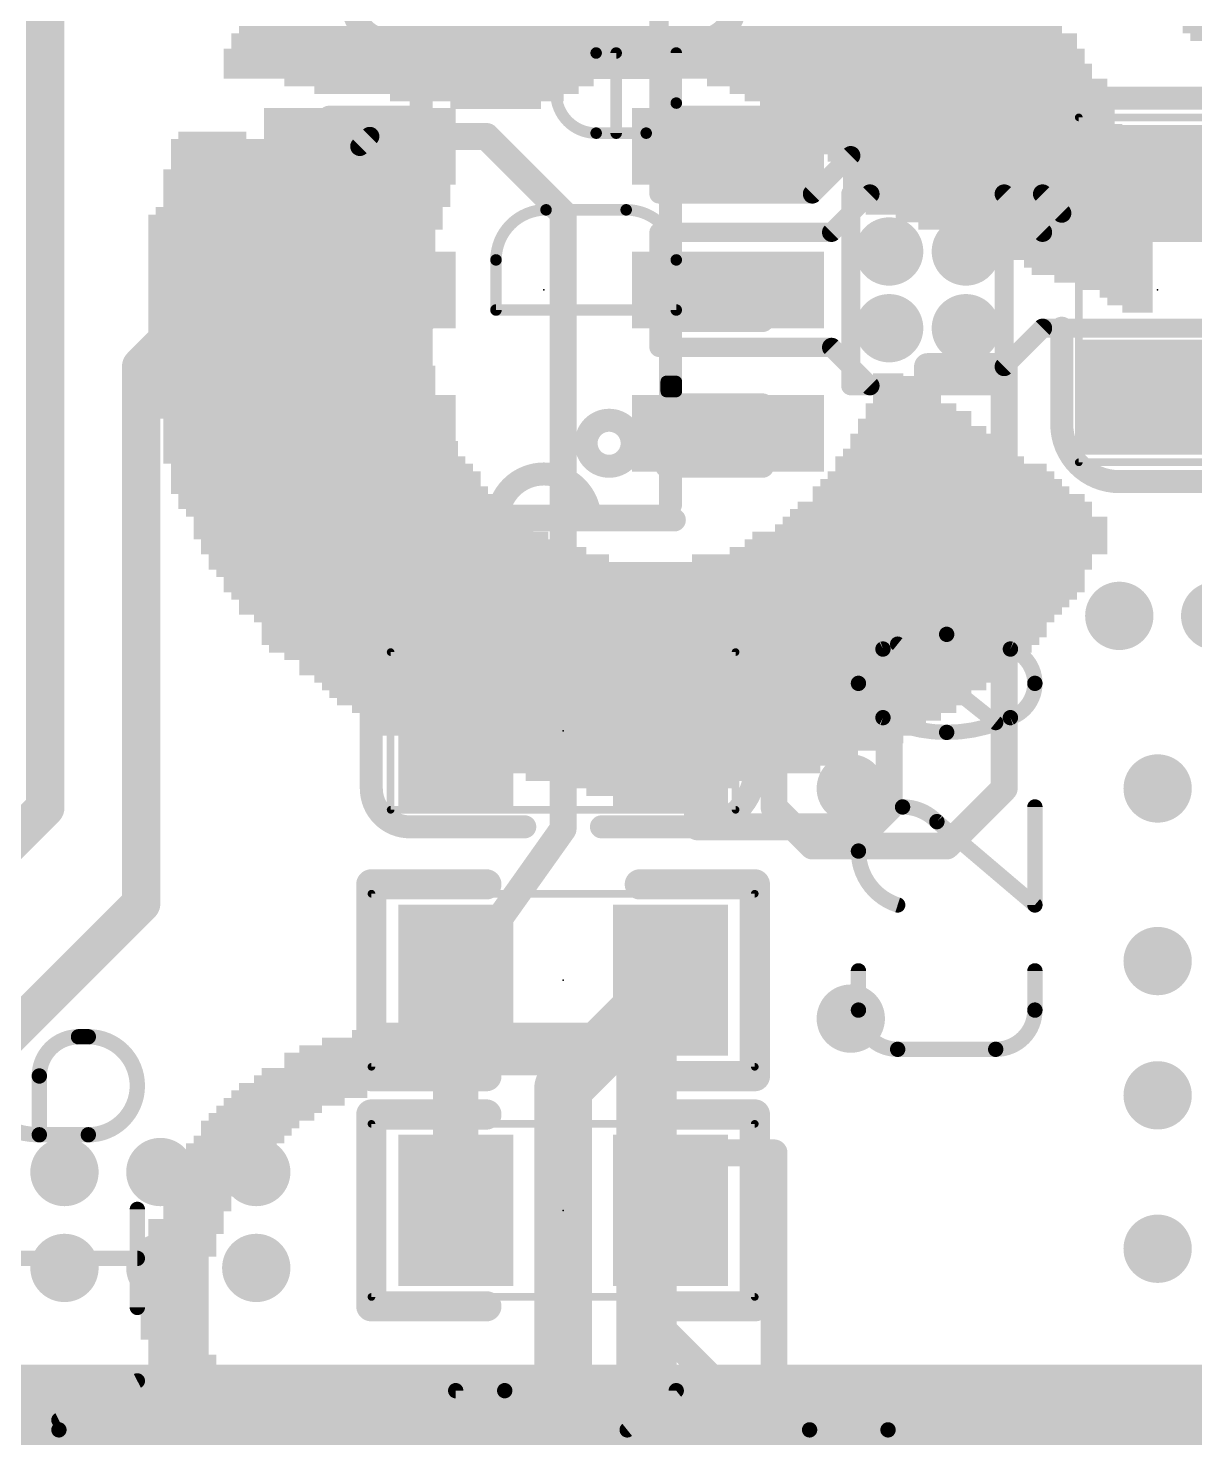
# Model space of a CAD drawing. Extents: x -5 to 103, y -6 to 58.
# Drawn here: x 49.29 to 57.02, y 1.42 to 10.75 of the extents above; entities that cross this region are included whole.
import ezdxf

# ---------------------------------------------------------------- set-up
doc = ezdxf.new("R2010")
doc.units = 0
for name, color, linetype in [('1', 12, 'CONTINUOUS'), ('16', 132, 'CONTINUOUS'), ('18', 110, 'CONTINUOUS'), ('21', 40, 'CONTINUOUS'), ('22', 3, 'CONTINUOUS'), ('23', 53, 'CONTINUOUS'), ('25', 40, 'CONTINUOUS'), ('39', 12, 'CONTINUOUS'), ('51', 254, 'CONTINUOUS')]:
    doc.layers.add(name, color=color, linetype=linetype)

# ---------------------------------------------------------------- blocks, each defined once
blk = doc.blocks.new('RECT')
blk.add_solid([(-0.5, -0.5), (0.5, -0.5), (-0.5, 0.5), (0.5, 0.5)])
blk = doc.blocks.new('ROUNDV')
at = {"const_width": 0.5}
blk.add_lwpolyline([(0, -0.25, 1), (0, 0.25, 1), (0, -0.25)], format="xyb", dxfattribs=at)

msp = doc.modelspace()

# ---------------------------------------------------------------- linework, layer by layer
at = {"layer": '1'}
for points, const_width in [([(49.403, 5.588), (49.403, 12.827)], 0.254), ([(53.467, 11.811), (53.467, 9.652)], 0.127), ([(51.5518, 10.033), (51.4858, 9.967)], 0.127), ([(52.324, 10.033), (51.5518, 10.033)], 0.1778), ([(52.832, 9.525), (52.324, 10.033)], 0.1778), ([(54.483, 9.652), (54.737, 9.906)], 0.127), ([(54.737, 9.906), (56.007, 9.906)], 0.127), ([(56.007, 9.906), (56.007, 9.652)], 0.127), ([(53.467, 9.652), (54.483, 9.652)], 0.127), ([(54.61, 9.398), (54.864, 9.652)], 0.127), ([(54.864, 9.652), (55.753, 9.652)], 0.127), ([(55.753, 9.652), (55.753, 8.382)], 0.127), ([(56.007, 9.652), (56.134, 9.525)], 0.127), ([(52.832, 5.4469), (52.832, 9.525)], 0.1778), ([(56.134, 9.525), (58.928, 9.525)], 0.127), ([(53.467, 8.636), (53.467, 9.398)], 0.127), ([(53.467, 9.398), (54.61, 9.398)], 0.127), ([(50.546, 9.017), (50.038, 8.509)], 0.254), ([(51.4858, 9.017), (50.546, 9.017)], 0.254), ([(54.61, 8.636), (53.467, 8.636)], 0.127), ([(54.864, 8.382), (54.61, 8.636)], 0.127), ([(50.038, 8.509), (50.038, 4.953)], 0.254), ([(55.753, 8.382), (54.864, 8.382)], 0.127), ([(51.4858, 6.4922), (51.4858, 8.067)], 0.3), ([(52.1208, 6.096), (51.4858, 6.4922)], 0.3), ([(54.864, 6.604), (53.721, 6.604)], 0.1778), ([(53.721, 6.604), (53.721, 5.461)], 0.1778), ([(54.991, 6.477), (54.864, 6.604)], 0.1778), ([(54.991, 5.588), (54.991, 6.477)], 0.1778), ([(48.514, 4.699), (49.403, 5.588)], 0.254), ([(54.864, 5.461), (54.991, 5.588)], 0.1778), ([(52.1208, 4.445), (52.832, 5.4469)], 0.1778), ([(53.721, 5.461), (54.864, 5.461)], 0.1778), ([(50.038, 4.953), (48.768, 3.683)], 0.254), ([(52.1208, 2.921), (52.1208, 4.445)], 0.3), ([(53.5432, 4.445), (52.832, 3.7338)], 0.381), ([(52.832, 3.7338), (52.832, 1.7067)], 0.381), ([(54.229, 3.302), (53.34, 3.302)], 0.1778), ([(53.34, 3.302), (53.34, 2.286)], 0.1778), ([(54.229, 1.778), (54.229, 3.302)], 0.1778), ([(53.34, 2.286), (53.848, 1.778)], 0.1778), ([(52.832, 1.7067), (53.6498, 0.889)], 0.381), ([(53.848, 1.778), (53.848, 1.27)], 0.1778), ([(59.563, 1.778), (54.229, 1.778)], 0.1778)]:
    msp.add_lwpolyline(points, dxfattribs=dict(at, const_width=const_width))
for points, const_width in [([(51.5518, 10.0775, 1), (51.5518, 9.9886)], 0.0889), ([(51.5743, 10.0105, 1), (51.5293, 10.0555)], 0.0635), ([(52.3554, 10.0644, 1), (52.2926, 10.0016)], 0.0889), ([(52.324, 9.9886, 1), (52.324, 10.0775)], 0.0889), ([(51.4633, 9.9895, 1), (51.5083, 9.9445)], 0.0635), ([(54.737, 9.9378, 1), (54.737, 9.8742)], 0.0635), ([(54.7595, 9.8835, 1), (54.7145, 9.9285)], 0.0635), ([(56.0388, 9.906, 1), (55.9753, 9.906)], 0.0635), ([(56.007, 9.8742, 1), (56.007, 9.9378)], 0.0635), ([(53.467, 9.6838, 1), (53.467, 9.6203)], 0.0635), ([(54.483, 9.6203, 1), (54.483, 9.6838)], 0.0635), ([(54.864, 9.6838, 1), (54.864, 9.6203)], 0.0635), ([(54.8865, 9.6295, 1), (54.8415, 9.6745)], 0.0635), ([(55.7848, 9.652, 1), (55.7212, 9.652)], 0.0635), ([(55.753, 9.6203, 1), (55.753, 9.6838)], 0.0635), ([(56.0295, 9.6745, 1), (55.9845, 9.6295)], 0.0635), ([(53.4353, 9.652, 1), (53.4988, 9.652)], 0.0635), ([(54.4605, 9.6745, 1), (54.5055, 9.6295)], 0.0635), ([(55.9753, 9.652, 1), (56.0388, 9.652)], 0.0635), ([(52.8764, 9.525, 1), (52.7876, 9.525)], 0.0889), ([(52.8006, 9.4936, 1), (52.8634, 9.5564)], 0.0889), ([(56.134, 9.5568, 1), (56.134, 9.4932)], 0.0635), ([(56.1115, 9.5025, 1), (56.1565, 9.5475)], 0.0635), ([(53.467, 9.4298, 1), (53.467, 9.3662)], 0.0635), ([(53.4988, 9.398, 1), (53.4353, 9.398)], 0.0635), ([(54.5875, 9.4205, 1), (54.6325, 9.3755)], 0.0635), ([(54.61, 9.3662, 1), (54.61, 9.4298)], 0.0635), ([(50.546, 9.0805, 1), (50.546, 8.9535)], 0.127), ([(50.5909, 8.9721, 1), (50.5011, 9.0619)], 0.127), ([(51.4858, 8.9535, 1), (51.4858, 9.0805)], 0.127), ([(53.467, 8.6678, 1), (53.467, 8.6043)], 0.0635), ([(54.6325, 8.6585, 1), (54.5875, 8.6135)], 0.0635), ([(54.61, 8.6043, 1), (54.61, 8.6678)], 0.0635), ([(50.1015, 8.509, 1), (49.9745, 8.509)], 0.127), ([(49.9931, 8.5539, 1), (50.0829, 8.4641)], 0.127), ([(53.4353, 8.636, 1), (53.4988, 8.636)], 0.0635), ([(54.864, 8.4138, 1), (54.864, 8.3502)], 0.0635), ([(54.8415, 8.3595, 1), (54.8865, 8.4045)], 0.0635), ([(55.7212, 8.382, 1), (55.7848, 8.382)], 0.0635), ([(55.753, 8.3502, 1), (55.753, 8.4138)], 0.0635), ([(51.5608, 8.067, 1), (51.4108, 8.067)], 0.15), ([(51.5255, 6.5558, 1), (51.4461, 6.4286)], 0.15), ([(53.721, 6.6485, 1), (53.721, 6.5595)], 0.0889), ([(53.7655, 6.604, 1), (53.6766, 6.604)], 0.0889), ([(54.8954, 6.6354, 1), (54.8326, 6.5726)], 0.0889), ([(54.864, 6.5595, 1), (54.864, 6.6485)], 0.0889), ([(51.4108, 6.4922, 1), (51.5608, 6.4922)], 0.15), ([(55.0354, 6.477, 1), (54.9466, 6.477)], 0.0889), ([(54.9596, 6.4456, 1), (55.0224, 6.5084)], 0.0889), ([(52.0811, 6.0324, 1), (52.1605, 6.1596)], 0.15), ([(49.4479, 5.5431, 1), (49.3581, 5.6329)], 0.127), ([(49.3395, 5.588, 1), (49.4665, 5.588)], 0.127), ([(54.9466, 5.588, 1), (55.0354, 5.588)], 0.0889), ([(55.0224, 5.5566, 1), (54.9596, 5.6194)], 0.0889), ([(52.8682, 5.4212, 1), (52.7958, 5.4726)], 0.0889), ([(53.721, 5.5055, 1), (53.721, 5.4165)], 0.0889), ([(54.8326, 5.4924, 1), (54.8954, 5.4296)], 0.0889), ([(54.864, 5.4165, 1), (54.864, 5.5055)], 0.0889), ([(52.7876, 5.4469, 1), (52.8764, 5.4469)], 0.0889), ([(53.6766, 5.461, 1), (53.7655, 5.461)], 0.0889), ([(50.0829, 4.9081, 1), (49.9931, 4.9979)], 0.127), ([(49.9745, 4.953, 1), (50.1015, 4.953)], 0.127), ([(52.1958, 4.445, 1), (52.0458, 4.445)], 0.15), ([(53.6106, 4.3776, 1), (53.4758, 4.5124)], 0.1905), ([(52.0846, 4.4707, 1), (52.157, 4.4193)], 0.0889), ([(52.9273, 3.7338, 1), (52.7368, 3.7338)], 0.1905), ([(52.7646, 3.8012, 1), (52.8994, 3.6664)], 0.1905), ([(53.3845, 3.302, 1), (53.2956, 3.302)], 0.0889), ([(53.34, 3.3464, 1), (53.34, 3.2576)], 0.0889), ([(54.2734, 3.302, 1), (54.1846, 3.302)], 0.0889), ([(54.229, 3.2576, 1), (54.229, 3.3464)], 0.0889), ([(52.0458, 2.921, 1), (52.1958, 2.921)], 0.15), ([(53.3714, 2.3174, 1), (53.3086, 2.2546)], 0.0889), ([(53.2956, 2.286, 1), (53.3845, 2.286)], 0.0889), ([(52.8994, 1.7741, 1), (52.7646, 1.6394)], 0.1905), ([(52.7368, 1.7067, 1), (52.9273, 1.7067)], 0.1905), ([(53.8925, 1.778, 1), (53.8036, 1.778)], 0.0889), ([(53.8166, 1.7466, 1), (53.8794, 1.8094)], 0.0889), ([(54.229, 1.8225, 1), (54.229, 1.7335)], 0.0889), ([(54.1846, 1.778, 1), (54.2734, 1.778)], 0.0889)]:
    msp.add_lwpolyline(points, format="xyb", dxfattribs=dict(at, const_width=const_width))
at = {"layer": '16'}
for points, const_width in [([(54.7688, 9.652, 1), (54.7052, 9.652)], 0.0635), ([(54.737, 9.6838, 1), (54.737, 9.6203)], 0.0635), ([(55.7755, 9.6745, 1), (55.7305, 9.6295)], 0.0635), ([(55.753, 9.6203, 1), (55.753, 9.6838)], 0.0635), ([(56.007, 9.4298, 1), (56.007, 9.3662)], 0.0635), ([(55.9845, 9.3755, 1), (56.0295, 9.4205)], 0.0635), ([(56.007, 8.7948, 1), (56.007, 8.7312)], 0.0635), ([(56.0295, 8.7405, 1), (55.9845, 8.7855)], 0.0635), ([(55.245, 8.5534, 1), (55.245, 8.4646)], 0.0889), ([(55.2895, 8.509, 1), (55.2006, 8.509)], 0.0889), ([(55.7974, 8.509, 1), (55.7086, 8.509)], 0.0889), ([(55.753, 8.4646, 1), (55.753, 8.5534)], 0.0889), ([(55.7305, 8.5315, 1), (55.7755, 8.4865)], 0.0635), ([(55.7848, 8.509, 1), (55.7212, 8.509)], 0.0635), ([(54.7052, 8.382, 1), (54.7688, 8.382)], 0.0635), ([(54.737, 8.4138, 1), (54.737, 8.3502)], 0.0635), ([(55.7212, 8.382, 1), (55.7848, 8.382)], 0.0635), ([(55.753, 8.3502, 1), (55.753, 8.4138)], 0.0635), ([(55.2764, 7.0806, 1), (55.2136, 7.1434)], 0.0889), ([(55.2006, 7.112, 1), (55.2895, 7.112)], 0.0889), ([(54.483, 6.9025, 1), (54.483, 6.8136)], 0.0889), ([(54.5144, 6.8266, 1), (54.4516, 6.8894)], 0.0889), ([(54.9596, 6.8894, 1), (55.0224, 6.8266)], 0.0889), ([(54.991, 6.8136, 1), (54.991, 6.9025)], 0.0889), ([(54.1976, 6.6354, 1), (54.2604, 6.5726)], 0.0889), ([(54.2734, 6.604, 1), (54.1846, 6.604)], 0.0889), ([(55.7844, 5.6836, 1), (55.7216, 5.7464)], 0.0889), ([(55.7086, 5.715, 1), (55.7974, 5.715)], 0.0889), ([(54.2604, 5.6194, 1), (54.1976, 5.5566)], 0.0889), ([(54.1846, 5.588, 1), (54.2734, 5.588)], 0.0889), ([(54.483, 5.3785, 1), (54.483, 5.2896)], 0.0889), ([(55.372, 5.2896, 1), (55.372, 5.3785)], 0.0889), ([(54.4516, 5.3026, 1), (54.5144, 5.3654)], 0.0889), ([(55.3406, 5.3654, 1), (55.4034, 5.3026)], 0.0889)]:
    msp.add_lwpolyline(points, format="xyb", dxfattribs=dict(at, const_width=const_width))
for points, const_width in [([(54.737, 8.382), (54.737, 9.652)], 0.127), ([(54.737, 9.652), (55.753, 9.652)], 0.127), ([(55.753, 9.652), (56.007, 9.398)], 0.127), ([(56.007, 9.398), (59.055, 9.398)], 0.127), ([(56.007, 8.763), (55.753, 8.509)], 0.127), ([(59.69, 8.763), (56.007, 8.763)], 0.127), ([(55.245, 7.112), (55.245, 8.509)], 0.1778), ([(55.245, 8.509), (55.753, 8.509)], 0.1778), ([(55.753, 8.509), (55.753, 5.715)], 0.1778), ([(55.753, 8.509), (55.753, 8.382)], 0.127), ([(55.753, 8.382), (54.737, 8.382)], 0.127), ([(54.991, 6.858), (55.245, 7.112)], 0.1778), ([(54.229, 6.604), (54.483, 6.858)], 0.1778), ([(54.483, 6.858), (54.991, 6.858)], 0.1778), ([(54.229, 5.588), (54.229, 6.604)], 0.1778), ([(55.753, 5.715), (55.372, 5.334)], 0.1778), ([(54.483, 5.334), (54.229, 5.588)], 0.1778), ([(55.372, 5.334), (54.483, 5.334)], 0.1778), ([(63.4944, 1.5184), (39.9311, 1.5184)], 0.762)]:
    msp.add_lwpolyline(points, dxfattribs=dict(at, const_width=const_width))
at = {"layer": '21'}
for points, const_width in [([(51.435, 10.922, 0.4142), (51.689, 10.668)], 0.1524), ([(53.721, 10.668, 0.4142), (53.975, 10.922)], 0.1524), ([(51.689, 10.7061, 1), (51.689, 10.6299)], 0.0762), ([(51.689, 10.6299, 1), (51.689, 10.7061)], 0.0762), ([(52.451, 10.6299, 1), (52.451, 10.7061)], 0.0762), ([(52.959, 10.7061, 1), (52.959, 10.6299)], 0.0762), ([(53.721, 10.7061, 1), (53.721, 10.6299)], 0.0762), ([(53.721, 10.6299, 1), (53.721, 10.7061)], 0.0762), ([(51.8414, 10.5791, 1), (51.8414, 10.5029)], 0.0762), ([(53.5686, 10.5029, 1), (53.5686, 10.5791)], 0.0762), ([(56.388, 10.287, 0.4142), (56.134, 10.033)], 0.1524), ([(56.388, 10.3251, 1), (56.388, 10.2489)], 0.0762), ([(56.388, 10.2489, 1), (56.388, 10.3251)], 0.0762), ([(56.1721, 10.033, 1), (56.0959, 10.033)], 0.0762), ([(56.0959, 10.033, 1), (56.1721, 10.033)], 0.0762), ([(56.0959, 9.271, 1), (56.1721, 9.271)], 0.0762), ([(56.1721, 8.763, 1), (56.0959, 8.763)], 0.0762), ([(56.134, 8.128, 0.4142), (56.515, 7.747)], 0.1524), ([(56.1721, 8.128, 1), (56.0959, 8.128)], 0.0762), ([(56.0959, 8.128, 1), (56.1721, 8.128)], 0.0762), ([(53.0098, 7.493, 1), (52.4002, 7.493)], 0.1524), ([(56.515, 7.7851, 1), (56.515, 7.7089)], 0.0762), ([(56.515, 7.7089, 1), (56.515, 7.7851)], 0.0762), ([(51.8414, 7.5311, 1), (51.8414, 7.4549)], 0.0762), ([(52.4002, 7.5311, 1), (52.4002, 7.4549)], 0.0762), ([(52.4002, 7.4549, 1), (52.4002, 7.5311)], 0.0762), ([(53.0098, 7.5311, 1), (53.0098, 7.4549)], 0.0762), ([(53.0098, 7.4549, 1), (53.0098, 7.5311)], 0.0762), ([(53.5686, 7.4549, 1), (53.5686, 7.5311)], 0.0762), ([(52.3621, 7.493, 1), (52.4383, 7.493)], 0.0762), ([(52.9717, 7.493, 1), (53.0479, 7.493)], 0.0762), ([(51.816, 6.731, 0.4142), (51.562, 6.477)], 0.1524), ([(51.816, 6.7691, 1), (51.816, 6.6929)], 0.0762), ([(51.816, 6.6929, 1), (51.816, 6.7691)], 0.0762), ([(52.578, 6.6929, 1), (52.578, 6.7691)], 0.0762), ([(53.086, 6.7691, 1), (53.086, 6.6929)], 0.0762), ([(54.102, 6.477, 0.4142), (53.848, 6.731)], 0.1524), ([(53.848, 6.7691, 1), (53.848, 6.6929)], 0.0762), ([(53.848, 6.6929, 1), (53.848, 6.7691)], 0.0762), ([(51.6001, 6.477, 1), (51.5239, 6.477)], 0.0762), ([(54.1401, 6.477, 1), (54.0639, 6.477)], 0.0762), ([(51.5239, 6.477, 1), (51.6001, 6.477)], 0.0762), ([(54.0639, 6.477, 1), (54.1401, 6.477)], 0.0762), ([(53.721, 5.461, 0.4142), (54.102, 5.842)], 0.1524), ([(54.1401, 5.842, 1), (54.0639, 5.842)], 0.0762), ([(51.562, 5.715, 0.4142), (51.816, 5.461)], 0.1524), ([(51.6001, 5.715, 1), (51.5239, 5.715)], 0.0762), ([(54.0639, 5.842, 1), (54.1401, 5.842)], 0.0762), ([(51.5239, 5.715, 1), (51.6001, 5.715)], 0.0762), ([(51.816, 5.4991, 1), (51.816, 5.4229)], 0.0762), ([(51.816, 5.4229, 1), (51.816, 5.4991)], 0.0762), ([(52.578, 5.4229, 1), (52.578, 5.4991)], 0.0762), ([(53.086, 5.4991, 1), (53.086, 5.4229)], 0.0762), ([(53.721, 5.4991, 1), (53.721, 5.4229)], 0.0762), ([(53.721, 5.4229, 1), (53.721, 5.4991)], 0.0762), ([(51.612, 5.08, 1), (51.512, 5.08)], 0.1), ([(51.562, 5.13, 1), (51.562, 5.03)], 0.1), ([(52.324, 5.03, 1), (52.324, 5.13)], 0.1), ([(53.34, 5.13, 1), (53.34, 5.03)], 0.1), ([(54.152, 5.08, 1), (54.052, 5.08)], 0.1), ([(54.102, 5.03, 1), (54.102, 5.13)], 0.1), ([(51.562, 3.86, 1), (51.562, 3.76)], 0.1), ([(51.512, 3.81, 1), (51.612, 3.81)], 0.1), ([(52.324, 3.76, 1), (52.324, 3.86)], 0.1), ([(53.34, 3.86, 1), (53.34, 3.76)], 0.1), ([(54.052, 3.81, 1), (54.152, 3.81)], 0.1), ([(54.102, 3.76, 1), (54.102, 3.86)], 0.1), ([(51.562, 3.606, 1), (51.562, 3.506)], 0.1), ([(51.612, 3.556, 1), (51.512, 3.556)], 0.1), ([(52.324, 3.506, 1), (52.324, 3.606)], 0.1), ([(53.34, 3.606, 1), (53.34, 3.506)], 0.1), ([(54.152, 3.556, 1), (54.052, 3.556)], 0.1), ([(54.102, 3.506, 1), (54.102, 3.606)], 0.1), ([(51.562, 2.336, 1), (51.562, 2.236)], 0.1), ([(51.512, 2.286, 1), (51.612, 2.286)], 0.1), ([(52.324, 2.236, 1), (52.324, 2.336)], 0.1), ([(53.34, 2.336, 1), (53.34, 2.236)], 0.1), ([(54.052, 2.286, 1), (54.152, 2.286)], 0.1), ([(54.102, 2.236, 1), (54.102, 2.336)], 0.1)]:
    msp.add_lwpolyline(points, format="xyb", dxfattribs=dict(at, const_width=const_width))
for points, const_width in [([(51.689, 10.668), (52.451, 10.668)], 0.1524), ([(52.959, 10.668), (53.721, 10.668)], 0.1524), ([(53.5686, 10.541), (51.8414, 10.541)], 0.1524), ([(57.15, 10.287), (56.388, 10.287)], 0.1524), ([(56.134, 10.033), (56.134, 9.271)], 0.1524), ([(56.134, 8.763), (56.134, 8.128)], 0.1524), ([(56.515, 7.747), (57.15, 7.747)], 0.1524), ([(52.4002, 7.493), (51.8414, 7.493)], 0.1524), ([(53.0098, 7.493), (52.4002, 7.493)], 0.1524), ([(53.5686, 7.493), (53.0098, 7.493)], 0.1524), ([(52.578, 6.731), (51.816, 6.731)], 0.1524), ([(53.848, 6.731), (53.086, 6.731)], 0.1524), ([(51.562, 6.477), (51.562, 5.715)], 0.1524), ([(54.102, 5.842), (54.102, 6.477)], 0.1524), ([(51.816, 5.461), (52.578, 5.461)], 0.1524), ([(53.086, 5.461), (53.721, 5.461)], 0.1524), ([(51.562, 3.81), (51.562, 5.08)], 0.2), ([(51.562, 5.08), (52.324, 5.08)], 0.2), ([(54.102, 5.08), (53.34, 5.08)], 0.2), ([(54.102, 3.81), (54.102, 5.08)], 0.2), ([(52.324, 3.81), (51.562, 3.81)], 0.2), ([(53.34, 3.81), (54.102, 3.81)], 0.2), ([(52.324, 3.556), (51.562, 3.556)], 0.2), ([(51.562, 3.556), (51.562, 2.286)], 0.2), ([(53.34, 3.556), (54.102, 3.556)], 0.2), ([(54.102, 3.556), (54.102, 2.286)], 0.2), ([(51.562, 2.286), (52.324, 2.286)], 0.2), ([(54.102, 2.286), (53.34, 2.286)], 0.2)]:
    msp.add_lwpolyline(points, dxfattribs=dict(at, const_width=const_width))
at = {"layer": '23'}
for p in [(52.705, 9.017), (56.769, 9.017), (52.832, 6.096), (52.832, 4.445), (52.832, 2.921)]:
    msp.add_point(p, dxfattribs=at)
at = {"layer": '25'}
for points, const_width in [([(55.372, 6.7357, 0.1139), (54.9501, 6.6384)], 0.1016), ([(55.0633, 6.6906, 1), (55.0316, 6.651)], 0.0508), ([(55.7939, 6.6384, 0.1139), (55.372, 6.7357)], 0.1016), ([(55.372, 6.7611, 1), (55.372, 6.7103)], 0.0508), ([(55.372, 6.7103, 1), (55.372, 6.7611)], 0.0508), ([(54.9501, 6.6384, 0.3205), (54.7878, 6.4112)], 0.1016), ([(54.9389, 6.6612, 1), (54.9612, 6.6155)], 0.0508), ([(54.9583, 6.6143, 1), (54.9418, 6.6624)], 0.0508), ([(55.9562, 6.4112, 0.3205), (55.7939, 6.6384)], 0.1016), ([(55.8022, 6.6624, 1), (55.7857, 6.6143)], 0.0508), ([(55.7828, 6.6155, 1), (55.8051, 6.6612)], 0.0508), ([(54.7878, 6.4112, 0.3205), (54.9501, 6.184)], 0.1016), ([(54.8132, 6.4112, 1), (54.7624, 6.4112)], 0.0508), ([(55.7939, 6.184, 0.3205), (55.9562, 6.4112)], 0.1016), ([(55.9816, 6.4112, 1), (55.9308, 6.4112)], 0.0508), ([(54.7624, 6.4112, 1), (54.8132, 6.4112)], 0.0508), ([(55.9308, 6.4112, 1), (55.9816, 6.4112)], 0.0508), ([(54.9612, 6.2068, 1), (54.9389, 6.1611)], 0.0508), ([(54.9501, 6.184, 0.1139), (55.372, 6.0866)], 0.1016), ([(54.9418, 6.16, 1), (54.9583, 6.208)], 0.0508), ([(55.372, 6.0866, 0.1139), (55.7939, 6.184)], 0.1016), ([(55.6807, 6.1317, 1), (55.7124, 6.1714)], 0.0508), ([(55.7857, 6.208, 1), (55.8022, 6.16)], 0.0508), ([(55.8051, 6.1611, 1), (55.7828, 6.2068)], 0.0508), ([(55.372, 6.112, 1), (55.372, 6.0612)], 0.0508), ([(55.372, 6.0612, 1), (55.372, 6.112)], 0.0508), ([(55.0799, 5.5927, 0.4142), (54.7878, 5.3006)], 0.1016), ([(55.3071, 5.4954, 0.2053), (55.0799, 5.5927)], 0.1016), ([(55.0799, 5.6181, 1), (55.0799, 5.5673)], 0.0508), ([(55.0799, 5.5673, 1), (55.0799, 5.6181)], 0.0508), ([(55.9816, 5.5927, 1), (55.9308, 5.5927)], 0.0508), ([(55.3235, 5.5147, 1), (55.2906, 5.476)], 0.0508), ([(55.2887, 5.4778, 1), (55.3255, 5.5129)], 0.0508), ([(54.7878, 5.3006, 0.3252), (55.0474, 4.9436)], 0.1016), ([(54.8132, 5.3006, 1), (54.7624, 5.3006)], 0.0508), ([(54.7624, 5.3006, 1), (54.8132, 5.3006)], 0.0508), ([(55.0396, 4.9195, 1), (55.0553, 4.9678)], 0.0508), ([(55.9308, 4.9436, 1), (55.9816, 4.9436)], 0.0508), ([(55.9397, 4.9243, 1), (55.9727, 4.963)], 0.0508), ([(54.8132, 4.5071, 1), (54.7624, 4.5071)], 0.0508), ([(55.9816, 4.5071, 1), (55.9308, 4.5071)], 0.0508), ([(54.7878, 4.2474, 0.4142), (55.0474, 3.9878)], 0.1016), ([(54.8132, 4.2474, 1), (54.7624, 4.2474)], 0.0508), ([(55.6966, 3.9878, 0.4142), (55.9562, 4.2474)], 0.1016), ([(55.9816, 4.2474, 1), (55.9308, 4.2474)], 0.0508), ([(54.7624, 4.2474, 1), (54.8132, 4.2474)], 0.0508), ([(55.9308, 4.2474, 1), (55.9816, 4.2474)], 0.0508), ([(49.6231, 4.0707, 0.4142), (49.3635, 3.8111)], 0.1016), ([(49.6231, 4.0961, 1), (49.6231, 4.0453)], 0.0508), ([(49.6231, 4.0453, 1), (49.6231, 4.0961)], 0.0508), ([(49.688, 3.4216, 1), (49.688, 4.0707)], 0.1016), ([(49.688, 4.0961, 1), (49.688, 4.0453)], 0.0508), ([(49.688, 4.0453, 1), (49.688, 4.0961)], 0.0508), ([(55.0474, 4.0132, 1), (55.0474, 3.9624)], 0.0508), ([(55.0474, 3.9624, 1), (55.0474, 4.0132)], 0.0508), ([(55.6966, 4.0132, 1), (55.6966, 3.9624)], 0.0508), ([(55.6966, 3.9624, 1), (55.6966, 4.0132)], 0.0508), ([(48.8442, 3.9409, 0.4142), (49.3635, 3.4216)], 0.1016), ([(49.3889, 3.8111, 1), (49.3381, 3.8111)], 0.0508), ([(49.3381, 3.8111, 1), (49.3889, 3.8111)], 0.0508), ([(49.3635, 3.447, 1), (49.3635, 3.3962)], 0.0508), ([(49.3635, 3.3962, 1), (49.3635, 3.447)], 0.0508), ([(49.688, 3.447, 1), (49.688, 3.3962)], 0.0508), ([(49.688, 3.3962, 1), (49.688, 3.447)], 0.0508), ([(49.3381, 3.4216, 1), (49.3889, 3.4216)], 0.0508), ([(50.038, 2.9277, 1), (49.9872, 2.9277)], 0.0508), ([(50.0126, 2.5778, 1), (50.0126, 2.6286)], 0.0508), ([(49.9872, 2.2786, 1), (50.038, 2.2786)], 0.0508), ([(49.4933, 1.4676, 1), (48.8442, 1.4676)], 0.1016), ([(50.024, 1.7694, 1), (50.0012, 1.8148)], 0.0508), ([(52.1462, 1.7272, 1), (52.0954, 1.7272)], 0.0508), ([(52.1208, 1.7526, 1), (52.1208, 1.7018)], 0.0508), ([(52.4454, 1.0781, 1), (52.4454, 1.7272)], 0.1016), ([(52.4454, 1.7526, 1), (52.4454, 1.7018)], 0.0508), ([(52.4454, 1.7018, 1), (52.4454, 1.7526)], 0.0508), ([(53.6064, 1.7272, 1), (53.5556, 1.7272)], 0.0508), ([(53.5969, 1.7074, 1), (53.5651, 1.747)], 0.0508), ([(54.9836, 1.4676, 1), (54.4643, 1.4676)], 0.1016), ([(49.482, 1.5552, 1), (49.5047, 1.5097)], 0.0508), ([(49.5187, 1.4676, 1), (49.4679, 1.4676)], 0.0508), ([(53.2406, 1.4874, 1), (53.2723, 1.4477)], 0.0508), ([(54.4643, 1.4676, 1), (54.9836, 1.4676)], 0.1016), ([(54.4897, 1.4676, 1), (54.4389, 1.4676)], 0.0508), ([(55.009, 1.4676, 1), (54.9582, 1.4676)], 0.0508), ([(49.4679, 1.4676, 1), (49.5187, 1.4676)], 0.0508), ([(54.4389, 1.4676, 1), (54.4897, 1.4676)], 0.0508), ([(54.9582, 1.4676, 1), (55.009, 1.4676)], 0.0508)]:
    msp.add_lwpolyline(points, format="xyb", dxfattribs=dict(at, const_width=const_width))
at = {"layer": '25', "const_width": 0.1016}
for points in [[(55.6966, 6.1515), (55.0474, 6.6708)], [(55.9562, 4.9436), (55.9562, 5.5927)], [(55.3071, 5.4954), (55.9562, 4.9436)], [(54.7878, 4.2474), (54.7878, 4.5071)], [(55.9562, 4.5071), (55.9562, 4.2474)], [(49.6231, 4.0707), (49.688, 4.0707)], [(55.6966, 3.9878), (55.0474, 3.9878)], [(49.3635, 3.4216), (49.3635, 3.8111)], [(49.688, 3.4216), (49.3635, 3.4216)], [(50.0126, 2.2786), (50.0126, 2.9277)], [(48.8442, 2.6032), (50.0126, 2.6032)], [(50.0126, 1.7921), (49.4933, 1.5325)], [(52.1208, 0.5588), (52.1208, 1.7272)], [(52.1208, 1.7272), (52.4454, 1.7272)], [(53.2564, 1.4676), (53.581, 1.7272)], [(53.581, 1.7272), (53.581, 0.5588)], [(49.4933, 1.4676), (49.4933, 1.143)]]:
    msp.add_lwpolyline(points, dxfattribs=at)
at = {"layer": '39', "const_width": 0.0508}
for points in [[(56.2468, 7.875), (56.2468, 10.159)], [(56.2468, 10.159), (57.2912, 10.159)], [(57.2912, 7.875), (56.2468, 7.875)], [(51.69, 6.6182), (53.974, 6.6182)], [(51.69, 5.5738), (51.69, 6.6182)], [(53.974, 6.6182), (53.974, 5.5738)], [(53.974, 5.5738), (51.69, 5.5738)], [(51.563, 3.872), (51.563, 5.018)], [(51.563, 5.018), (54.101, 5.018)], [(54.101, 5.018), (54.101, 3.872)], [(54.101, 3.872), (51.563, 3.872)], [(51.563, 3.494), (54.101, 3.494)], [(51.563, 2.348), (51.563, 3.494)], [(54.101, 3.494), (54.101, 2.348)], [(54.101, 2.348), (51.563, 2.348)]]:
    msp.add_lwpolyline(points, dxfattribs=at)
at = {"layer": '39', "const_width": 0.0254}
for points in [[(56.2595, 10.159, 1), (56.2341, 10.159)], [(56.2468, 10.1717, 1), (56.2468, 10.1463)], [(56.2468, 7.8877, 1), (56.2468, 7.8623)], [(56.2341, 7.875, 1), (56.2595, 7.875)], [(51.69, 6.6309, 1), (51.69, 6.6055)], [(51.7027, 6.6182, 1), (51.6773, 6.6182)], [(53.9867, 6.6182, 1), (53.9613, 6.6182)], [(53.974, 6.6055, 1), (53.974, 6.6309)], [(51.69, 5.5865, 1), (51.69, 5.5611)], [(51.6773, 5.5738, 1), (51.7027, 5.5738)], [(53.9613, 5.5738, 1), (53.9867, 5.5738)], [(53.974, 5.5611, 1), (53.974, 5.5865)], [(51.5757, 5.018, 1), (51.5503, 5.018)], [(51.563, 5.0307, 1), (51.563, 5.0053)], [(54.1137, 5.018, 1), (54.0883, 5.018)], [(54.101, 5.0053, 1), (54.101, 5.0307)], [(51.563, 3.8847, 1), (51.563, 3.8593)], [(51.5503, 3.872, 1), (51.5757, 3.872)], [(54.0883, 3.872, 1), (54.1137, 3.872)], [(54.101, 3.8593, 1), (54.101, 3.8847)], [(51.563, 3.5067, 1), (51.563, 3.4813)], [(51.5757, 3.494, 1), (51.5503, 3.494)], [(54.1137, 3.494, 1), (54.0883, 3.494)], [(54.101, 3.4813, 1), (54.101, 3.5067)], [(51.563, 2.3607, 1), (51.563, 2.3353)], [(51.5503, 2.348, 1), (51.5757, 2.348)], [(54.0883, 2.348, 1), (54.1137, 2.348)], [(54.101, 2.3353, 1), (54.101, 2.3607)]]:
    msp.add_lwpolyline(points, format="xyb", dxfattribs=at)
at = {"layer": '51'}
for points, const_width in [([(53.467, 10.4902), (51.9684, 10.4902)], 0.1524), ([(53.0507, 10.5854), (53.1834, 10.5854)], 0.0762), ([(53.1834, 10.5854), (53.1834, 10.0549)], 0.0762), ([(53.5813, 10.5854), (53.5813, 10.2538)], 0.0762), ([(51.8922, 10.414), (51.8922, 10.16)], 0.1524), ([(53.5432, 10.414), (53.5432, 10.16)], 0.1524), ([(51.2826, 10.16), (51.2826, 9.7536)], 0.1524), ([(51.8922, 10.16), (51.2826, 10.16)], 0.1524), ([(51.9176, 10.16), (51.8922, 10.16)], 0.1524), ([(53.5432, 10.16), (53.5178, 10.16)], 0.1524), ([(54.1528, 10.16), (53.5432, 10.16)], 0.1524), ([(54.1528, 10.16), (54.1528, 9.7536)], 0.1524), ([(53.3823, 10.0549), (53.0507, 10.0549)], 0.0762), ([(51.8922, 9.7536), (51.2826, 9.7536)], 0.1524), ([(51.9176, 9.7536), (51.8922, 9.7536)], 0.1524), ([(51.8922, 9.7536), (51.8922, 9.1948)], 0.1524), ([(53.5432, 9.7536), (53.5178, 9.7536)], 0.1524), ([(54.1528, 9.7536), (53.5432, 9.7536)], 0.1524), ([(53.5432, 9.7536), (53.5432, 9.1948)], 0.1524), ([(52.7191, 9.5469), (53.2497, 9.5469)], 0.0762), ([(51.2826, 9.1948), (51.2826, 8.8138)], 0.1524), ([(51.8922, 9.1948), (51.2826, 9.1948)], 0.1524), ([(51.9176, 9.1948), (51.8922, 9.1948)], 0.1524), ([(52.3875, 8.8836), (52.3875, 9.2153)], 0.0762), ([(53.5432, 9.1948), (53.5178, 9.1948)], 0.1524), ([(54.1528, 9.1948), (53.5432, 9.1948)], 0.1524), ([(53.5813, 9.2153), (53.5813, 8.8836)], 0.0762), ([(54.1528, 9.1948), (54.1528, 8.8138)], 0.1524), ([(51.8922, 8.8138), (51.2826, 8.8138)], 0.1524), ([(51.9176, 8.8138), (51.8922, 8.8138)], 0.1524), ([(51.8922, 8.8138), (51.8922, 8.255)], 0.1524), ([(53.5813, 8.8836), (52.3875, 8.8836)], 0.0762), ([(53.5432, 8.8138), (53.5178, 8.8138)], 0.1524), ([(54.1528, 8.8138), (53.5432, 8.8138)], 0.1524), ([(53.5432, 8.8138), (53.5432, 8.255)], 0.1524), ([(53.515, 8.3439), (53.515, 8.4102)], 0.0762), ([(53.515, 8.4102), (53.5813, 8.4102)], 0.0762), ([(53.5813, 8.4102), (53.5813, 8.3439)], 0.0762), ([(51.2826, 8.255), (51.2826, 7.8486)], 0.1524), ([(51.8922, 8.255), (51.2826, 8.255)], 0.1524), ([(51.9176, 8.255), (51.8922, 8.255)], 0.1524), ([(53.5432, 8.255), (53.5178, 8.255)], 0.1524), ([(54.1528, 8.255), (53.5432, 8.255)], 0.1524), ([(53.5813, 8.3439), (53.515, 8.3439)], 0.0762), ([(54.1528, 8.255), (54.1528, 7.8486)], 0.1524), ([(51.8922, 7.8486), (51.2826, 7.8486)], 0.1524), ([(51.9176, 7.8486), (51.8922, 7.8486)], 0.1524), ([(51.8922, 7.8486), (51.8922, 7.5946)], 0.1524), ([(53.5432, 7.8486), (53.5178, 7.8486)], 0.1524), ([(54.1528, 7.8486), (53.5432, 7.8486)], 0.1524), ([(53.5432, 7.8486), (53.5432, 7.5946)], 0.1524), ([(53.467, 7.5184), (51.9684, 7.5184)], 0.1524)]:
    msp.add_lwpolyline(points, dxfattribs=dict(at, const_width=const_width))
for points, const_width in [([(51.9684, 10.5283, 1), (51.9684, 10.4521)], 0.0762), ([(53.0507, 10.5854, 1), (53.0507, 10.0549)], 0.0762), ([(53.0507, 10.6045, 1), (53.0507, 10.5664)], 0.0381), ([(53.0507, 10.5664, 1), (53.0507, 10.6045)], 0.0381), ([(53.2024, 10.5854, 1), (53.1643, 10.5854)], 0.0381), ([(53.1834, 10.5664, 1), (53.1834, 10.6045)], 0.0381), ([(53.467, 10.4521, 1), (53.467, 10.5283)], 0.0762), ([(53.6004, 10.5854, 1), (53.5623, 10.5854)], 0.0381), ([(51.9303, 10.414, 1), (51.8541, 10.414)], 0.0762), ([(53.5813, 10.414, 1), (53.5051, 10.414)], 0.0762), ([(53.3823, 10.0549, 0.4142), (53.5813, 10.2538)], 0.0762), ([(53.6004, 10.2538, 1), (53.5623, 10.2538)], 0.0381), ([(53.5623, 10.2538, 1), (53.6004, 10.2538)], 0.0381), ([(51.3207, 10.16, 1), (51.2445, 10.16)], 0.0762), ([(51.2826, 10.1981, 1), (51.2826, 10.1219)], 0.0762), ([(51.8922, 10.1981, 1), (51.8922, 10.1219)], 0.0762), ([(51.8541, 10.16, 1), (51.9303, 10.16)], 0.0762), ([(51.8922, 10.1219, 1), (51.8922, 10.1981)], 0.0762), ([(51.9176, 10.1219, 1), (51.9176, 10.1981)], 0.0762), ([(53.5178, 10.1981, 1), (53.5178, 10.1219)], 0.0762), ([(53.5432, 10.1981, 1), (53.5432, 10.1219)], 0.0762), ([(53.5051, 10.16, 1), (53.5813, 10.16)], 0.0762), ([(53.5432, 10.1219, 1), (53.5432, 10.1981)], 0.0762), ([(54.1909, 10.16, 1), (54.1147, 10.16)], 0.0762), ([(54.1528, 10.1219, 1), (54.1528, 10.1981)], 0.0762), ([(53.0507, 10.0739, 1), (53.0507, 10.0358)], 0.0381), ([(53.0507, 10.0358, 1), (53.0507, 10.0739)], 0.0381), ([(53.3823, 10.0739, 1), (53.3823, 10.0358)], 0.0381), ([(53.3823, 10.0358, 1), (53.3823, 10.0739)], 0.0381), ([(53.1643, 10.0549, 1), (53.2024, 10.0549)], 0.0381), ([(51.2826, 9.7917, 1), (51.2826, 9.7155)], 0.0762), ([(51.8922, 9.7917, 1), (51.8922, 9.7155)], 0.0762), ([(51.9303, 9.7536, 1), (51.8541, 9.7536)], 0.0762), ([(51.8922, 9.7155, 1), (51.8922, 9.7917)], 0.0762), ([(51.9176, 9.7155, 1), (51.9176, 9.7917)], 0.0762), ([(53.5178, 9.7917, 1), (53.5178, 9.7155)], 0.0762), ([(53.5432, 9.7917, 1), (53.5432, 9.7155)], 0.0762), ([(53.5813, 9.7536, 1), (53.5051, 9.7536)], 0.0762), ([(53.5432, 9.7155, 1), (53.5432, 9.7917)], 0.0762), ([(54.1528, 9.7155, 1), (54.1528, 9.7917)], 0.0762), ([(51.2445, 9.7536, 1), (51.3207, 9.7536)], 0.0762), ([(54.1147, 9.7536, 1), (54.1909, 9.7536)], 0.0762), ([(52.7191, 9.5469, 0.4142), (52.3875, 9.2153)], 0.0762), ([(52.7191, 9.5659, 1), (52.7191, 9.5278)], 0.0381), ([(52.7191, 9.5278, 1), (52.7191, 9.5659)], 0.0381), ([(53.5813, 9.2153, 0.4142), (53.2497, 9.5469)], 0.0762), ([(53.2497, 9.5659, 1), (53.2497, 9.5278)], 0.0381), ([(53.2497, 9.5278, 1), (53.2497, 9.5659)], 0.0381), ([(51.3207, 9.1948, 1), (51.2445, 9.1948)], 0.0762), ([(51.2826, 9.2329, 1), (51.2826, 9.1567)], 0.0762), ([(51.8922, 9.2329, 1), (51.8922, 9.1567)], 0.0762), ([(51.8922, 9.1567, 1), (51.8922, 9.2329)], 0.0762), ([(51.9176, 9.1567, 1), (51.9176, 9.2329)], 0.0762), ([(52.4066, 9.2153, 1), (52.3685, 9.2153)], 0.0381), ([(53.5178, 9.2329, 1), (53.5178, 9.1567)], 0.0762), ([(53.5432, 9.2329, 1), (53.5432, 9.1567)], 0.0762), ([(53.5432, 9.1567, 1), (53.5432, 9.2329)], 0.0762), ([(53.6004, 9.2153, 1), (53.5623, 9.2153)], 0.0381), ([(54.1909, 9.1948, 1), (54.1147, 9.1948)], 0.0762), ([(54.1528, 9.1567, 1), (54.1528, 9.2329)], 0.0762), ([(51.8541, 9.1948, 1), (51.9303, 9.1948)], 0.0762), ([(52.3685, 9.2153, 1), (52.4066, 9.2153)], 0.0381), ([(53.5051, 9.1948, 1), (53.5813, 9.1948)], 0.0762), ([(53.5623, 9.2153, 1), (53.6003, 9.2153)], 0.0381), ([(51.2826, 8.8519, 1), (51.2826, 8.7757)], 0.0762), ([(51.8922, 8.8519, 1), (51.8922, 8.7757)], 0.0762), ([(51.9303, 8.8138, 1), (51.8541, 8.8138)], 0.0762), ([(51.8922, 8.7757, 1), (51.8922, 8.8519)], 0.0762), ([(51.9176, 8.7757, 1), (51.9176, 8.8519)], 0.0762), ([(52.3875, 8.9027, 1), (52.3875, 8.8646)], 0.0381), ([(52.3685, 8.8836, 1), (52.4066, 8.8836)], 0.0381), ([(53.5178, 8.8519, 1), (53.5178, 8.7757)], 0.0762), ([(53.5432, 8.8519, 1), (53.5432, 8.7757)], 0.0762), ([(53.5813, 8.8138, 1), (53.5051, 8.8138)], 0.0762), ([(53.5432, 8.7757, 1), (53.5432, 8.8519)], 0.0762), ([(53.5623, 8.8836, 1), (53.6004, 8.8836)], 0.0381), ([(53.5813, 8.8646, 1), (53.5813, 8.9027)], 0.0381), ([(54.1528, 8.7757, 1), (54.1528, 8.8519)], 0.0762), ([(51.2445, 8.8138, 1), (51.3207, 8.8138)], 0.0762), ([(54.1147, 8.8138, 1), (54.1909, 8.8138)], 0.0762), ([(53.534, 8.4102, 1), (53.4959, 8.4102)], 0.0381), ([(53.515, 8.4293, 1), (53.515, 8.3912)], 0.0381), ([(53.6004, 8.4102, 1), (53.5623, 8.4102)], 0.0381), ([(53.5813, 8.3912, 1), (53.5813, 8.4293)], 0.0381), ([(51.3207, 8.255, 1), (51.2445, 8.255)], 0.0762), ([(51.2826, 8.2931, 1), (51.2826, 8.2169)], 0.0762), ([(51.8922, 8.2931, 1), (51.8922, 8.2169)], 0.0762), ([(51.8922, 8.2169, 1), (51.8922, 8.2931)], 0.0762), ([(51.9176, 8.2169, 1), (51.9176, 8.2931)], 0.0762), ([(53.5178, 8.2931, 1), (53.5178, 8.2169)], 0.0762), ([(53.5432, 8.2931, 1), (53.5432, 8.2169)], 0.0762), ([(53.4959, 8.3439, 1), (53.534, 8.3439)], 0.0381), ([(53.515, 8.3629, 1), (53.515, 8.3248)], 0.0381), ([(53.5432, 8.2169, 1), (53.5432, 8.2931)], 0.0762), ([(53.5623, 8.3439, 1), (53.6004, 8.3439)], 0.0381), ([(53.5813, 8.3248, 1), (53.5813, 8.3629)], 0.0381), ([(54.1909, 8.255, 1), (54.1147, 8.255)], 0.0762), ([(54.1528, 8.2169, 1), (54.1528, 8.2931)], 0.0762), ([(51.8541, 8.255, 1), (51.9303, 8.255)], 0.0762), ([(53.2892, 8.001, 1), (52.9844, 8.001)], 0.1524), ([(53.5051, 8.255, 1), (53.5813, 8.255)], 0.0762), ([(52.9844, 8.001, 1), (53.2892, 8.001)], 0.1524), ([(53.0225, 8.001, 1), (52.9463, 8.001)], 0.0762), ([(52.9463, 8.001, 1), (53.0225, 8.001)], 0.0762), ([(53.3273, 8.001, 1), (53.2511, 8.001)], 0.0762), ([(53.2511, 8.001, 1), (53.3273, 8.001)], 0.0762), ([(51.2826, 7.8867, 1), (51.2826, 7.8105)], 0.0762), ([(51.2445, 7.8486, 1), (51.3207, 7.8486)], 0.0762), ([(51.8922, 7.8867, 1), (51.8922, 7.8105)], 0.0762), ([(51.9303, 7.8486, 1), (51.8541, 7.8486)], 0.0762), ([(51.8922, 7.8105, 1), (51.8922, 7.8867)], 0.0762), ([(51.9176, 7.8105, 1), (51.9176, 7.8867)], 0.0762), ([(53.5178, 7.8867, 1), (53.5178, 7.8105)], 0.0762), ([(53.5432, 7.8867, 1), (53.5432, 7.8105)], 0.0762), ([(53.5813, 7.8486, 1), (53.5051, 7.8486)], 0.0762), ([(53.5432, 7.8105, 1), (53.5432, 7.8867)], 0.0762), ([(54.1147, 7.8486, 1), (54.1909, 7.8486)], 0.0762), ([(54.1528, 7.8105, 1), (54.1528, 7.8867)], 0.0762), ([(51.8541, 7.5946, 1), (51.9303, 7.5946)], 0.0762), ([(51.9684, 7.5565, 1), (51.9684, 7.4803)], 0.0762), ([(53.467, 7.4803, 1), (53.467, 7.5565)], 0.0762), ([(53.5051, 7.5946, 1), (53.5813, 7.5946)], 0.0762)]:
    msp.add_lwpolyline(points, format="xyb", dxfattribs=dict(at, const_width=const_width))

# ---------------------------------------------------------------- block references
at = {"layer": '1'}
for p, xscale, yscale, rotation in [((51.4858, 9.967), 1.27, 0.508, 180), ((53.9242, 9.967), 1.27, 0.508, 180), ((56.769, 9.7282), 0.762, 1.0008, 270), ((53.9242, 9.017), 1.27, 0.508, 180), ((56.769, 8.3058), 0.762, 1.0008, 270), ((51.4858, 8.067), 1.27, 0.508, 180), ((53.9242, 8.067), 1.27, 0.508, 180), ((52.1208, 4.445), 0.762, 1.0008, 180), ((53.5432, 4.445), 0.762, 1.0008, 180)]:
    msp.add_blockref('RECT', p, dxfattribs=dict(at, xscale=xscale, yscale=yscale, rotation=rotation))
for p, xscale, yscale in [((51.4858, 9.017), 1.27, 0.508), ((52.1208, 6.096), 0.762, 1.0008), ((53.5432, 6.096), 0.762, 1.0008), ((52.1208, 2.921), 0.762, 1.0008), ((53.5432, 2.921), 0.762, 1.0008)]:
    msp.add_blockref('RECT', p, dxfattribs=dict(at, xscale=xscale, yscale=yscale))
at = {"layer": '18', "xscale": 0.4524, "yscale": 0.4524}
for p in [(54.991, 9.271), (54.991, 9.271), (55.499, 9.271), (55.499, 9.271), (54.991, 8.763), (54.991, 8.763), (55.499, 8.763), (55.499, 8.763), (56.515, 6.858), (56.515, 6.858), (57.15, 6.858), (57.15, 6.858), (54.737, 6.35), (54.737, 6.35), (54.737, 5.715), (54.737, 5.715), (56.769, 5.715), (56.769, 5.715), (56.769, 4.572), (56.769, 4.572), (54.737, 4.191), (54.737, 4.191), (56.769, 3.683), (56.769, 3.683), (49.53, 3.175), (49.53, 3.175), (50.165, 3.175), (50.165, 3.175), (50.8, 3.175), (50.8, 3.175), (56.769, 2.667), (56.769, 2.667), (49.53, 2.54), (49.53, 2.54), (50.165, 2.54), (50.165, 2.54), (50.8, 2.54), (50.8, 2.54)]:
    msp.add_blockref('ROUNDV', p, dxfattribs=at)
at = {"layer": '22', "yscale": 0.05}
for p, xscale in [((53.41, 10.74), 5.45), ((59.61, 10.74), 5.35), ((53.435, 10.69), 5.6), ((53.435, 10.64), 5.6), ((59.66, 10.69), 5.35), ((53.435, 10.59), 5.7), ((53.435, 10.54), 5.7), ((53.46, 10.49), 5.75), ((51.935, 10.44), 2.7), ((54.935, 10.44), 2.8), ((52.01, 10.39), 2.05), ((52.06, 10.34), 1.75), ((55.11, 10.39), 2.65), ((55.185, 10.34), 2.5), ((52.26, 10.29), 1.15), ((55.235, 10.29), 2.4), ((52.385, 10.24), 0.6), ((55.31, 10.24), 2.35), ((55.36, 10.19), 2.25), ((55.385, 10.14), 2.2), ((55.46, 10.09), 2.15), ((50.66, 9.99), 0.85), ((50.51, 10.04), 0.45), ((55.485, 10.04), 2.1), ((55.535, 9.99), 2.1), ((50.685, 9.94), 0.9), ((50.81, 9.89), 1.15), ((55.585, 9.94), 2.1), ((55.61, 9.89), 2.05), ((51.035, 9.79), 1.7), ((50.935, 9.84), 1.4), ((55.635, 9.84), 2), ((55.685, 9.79), 2), ((51.035, 9.74), 1.7), ((51.135, 9.69), 1.9), ((55.685, 9.74), 2), ((55.685, 9.69), 2), ((51.135, 9.64), 1.9), ((51.135, 9.59), 1.9), ((55.71, 9.64), 1.95), ((55.76, 9.59), 1.85), ((51.085, 9.54), 1.9), ((55.76, 9.54), 1.85), ((51.06, 9.49), 1.95), ((51.06, 9.44), 1.95), ((55.885, 9.49), 1.7), ((55.96, 9.44), 1.55), ((51.035, 9.39), 1.9), ((51.035, 9.34), 1.9), ((56.035, 9.39), 1.4), ((56.085, 9.34), 1.3), ((51.035, 9.29), 1.9), ((51.035, 9.24), 1.9), ((56.16, 9.29), 1.15), ((51.035, 9.19), 1.9), ((51.01, 9.14), 1.85), ((56.31, 9.19), 0.85), ((56.335, 9.14), 0.8), ((51.01, 9.09), 1.85), ((51.01, 9.04), 1.85), ((56.41, 9.09), 0.65), ((56.485, 9.04), 0.5), ((51.01, 8.99), 1.85), ((50.985, 8.94), 1.8), ((56.56, 8.99), 0.35), ((56.585, 8.94), 0.3), ((50.985, 8.89), 1.8), ((56.635, 8.89), 0.2), ((50.985, 8.84), 1.8), ((50.985, 8.79), 1.8), ((50.985, 8.74), 1.8), ((51.01, 8.69), 1.85), ((51.01, 8.64), 1.85), ((51.01, 8.59), 1.85), ((51.01, 8.54), 1.85), ((51.035, 8.49), 1.9), ((51.035, 8.44), 1.9), ((51.035, 8.39), 1.9), ((54.985, 8.44), 0.2), ((55.06, 8.39), 0.35), ((51.035, 8.34), 1.9), ((51.035, 8.29), 1.9), ((55.06, 8.34), 0.35), ((55.11, 8.29), 0.45), ((51.06, 8.24), 1.95), ((51.06, 8.19), 1.95), ((55.135, 8.24), 0.6), ((55.185, 8.19), 0.7), ((51.11, 8.14), 1.85), ((55.16, 8.14), 0.75), ((51.135, 8.09), 1.9), ((51.135, 8.04), 1.9), ((55.21, 8.09), 0.85), ((51.16, 7.99), 1.95), ((51.16, 7.94), 1.95), ((55.26, 7.94), 1.15), ((55.285, 7.99), 1.1), ((51.185, 7.89), 2), ((51.235, 7.84), 2), ((55.26, 7.89), 1.25), ((55.335, 7.84), 1.4), ((51.26, 7.79), 2.05), ((51.26, 7.74), 2.05), ((55.335, 7.74), 1.6), ((55.335, 7.79), 1.5), ((51.285, 7.69), 2.1), ((51.335, 7.64), 2.1), ((55.335, 7.69), 1.7), ((55.385, 7.64), 1.8), ((51.385, 7.59), 2.2), ((51.435, 7.54), 2.2), ((55.335, 7.54), 2), ((55.36, 7.59), 1.95), ((51.485, 7.49), 2.2), ((55.36, 7.49), 2.15), ((51.51, 7.44), 2.25), ((51.56, 7.39), 2.35), ((55.26, 7.39), 2.35), ((55.335, 7.44), 2.2), ((51.635, 7.34), 2.4), ((51.71, 7.29), 2.55), ((55.185, 7.29), 2.5), ((55.235, 7.34), 2.4), ((51.81, 7.24), 2.65), ((53.41, 7.19), 5.85), ((55.01, 7.24), 2.65), ((53.41, 7.14), 5.75), ((53.435, 7.09), 5.7), ((53.435, 7.04), 5.7), ((53.435, 6.99), 5.6), ((53.435, 6.94), 5.5), ((53.41, 6.89), 5.45), ((59.61, 6.89), 5.35), ((53.435, 6.84), 5.3), ((53.435, 6.79), 5.2), ((59.585, 6.84), 5.3), ((59.56, 6.79), 5.15), ((53.435, 6.74), 5.2), ((53.41, 6.69), 5.15), ((53.41, 6.64), 5.05), ((53.435, 6.59), 4.9), ((53.435, 6.54), 4.7), ((53.41, 6.49), 4.65), ((53.435, 6.44), 4.5), ((53.435, 6.39), 4.4), ((53.41, 6.34), 4.25), ((53.435, 6.29), 4.2), ((53.435, 6.24), 4), ((53.41, 6.19), 3.85), ((53.435, 6.14), 3.6), ((53.435, 6.09), 3.6), ((53.435, 6.04), 3.3), ((53.41, 5.99), 3.05), ((53.435, 5.94), 2.7), ((53.41, 5.89), 2.65), ((53.41, 5.84), 2.25), ((53.435, 5.79), 1.7), ((53.435, 5.74), 1.1), ((53.435, 5.69), 0.9), ((52.51, 4.09), 2.15), ((52.51, 4.14), 2.05), ((52.335, 3.99), 2.5), ((52.41, 4.04), 2.35), ((52.285, 3.94), 2.6), ((52.21, 3.84), 2.75), ((52.285, 3.89), 2.6), ((51.385, 3.79), 1.2), ((53.385, 3.79), 0.4), ((53.385, 3.74), 0.4), ((50.985, 3.64), 0.8), ((51.085, 3.69), 0.9), ((53.385, 3.69), 0.4), ((53.385, 3.64), 0.4), ((50.835, 3.54), 0.7), ((50.885, 3.59), 0.7), ((53.385, 3.59), 0.4), ((53.385, 3.54), 0.4), ((50.76, 3.49), 0.65), ((50.735, 3.44), 0.6), ((53.385, 3.49), 0.4), ((53.385, 3.44), 0.4), ((50.635, 3.34), 0.6), ((50.685, 3.39), 0.6), ((53.385, 3.39), 0.4), ((53.385, 3.34), 0.4), ((50.585, 3.29), 0.6), ((53.385, 3.29), 0.4), ((50.51, 3.19), 0.55), ((50.56, 3.24), 0.55), ((53.385, 3.24), 0.4), ((53.385, 3.19), 0.4), ((50.485, 3.14), 0.5), ((50.46, 3.09), 0.45), ((53.385, 3.14), 0.4), ((53.385, 3.09), 0.4), ((50.435, 3.04), 0.5), ((50.41, 2.99), 0.45), ((53.385, 3.04), 0.4), ((53.385, 2.99), 0.4), ((50.41, 2.94), 0.45), ((50.385, 2.89), 0.4), ((53.385, 2.94), 0.4), ((53.385, 2.89), 0.4), ((50.335, 2.84), 0.5), ((50.335, 2.79), 0.5), ((53.385, 2.84), 0.4), ((53.385, 2.79), 0.4), ((50.31, 2.74), 0.45), ((50.31, 2.69), 0.45), ((53.385, 2.74), 0.4), ((53.385, 2.69), 0.4), ((50.31, 2.64), 0.45), ((50.285, 2.59), 0.4), ((53.385, 2.64), 0.4), ((53.385, 2.59), 0.4), ((50.285, 2.54), 0.4), ((53.385, 2.54), 0.4), ((50.26, 2.44), 0.45), ((50.285, 2.49), 0.4), ((53.385, 2.49), 0.4), ((53.385, 2.44), 0.4), ((50.26, 2.39), 0.45), ((50.26, 2.34), 0.45), ((53.385, 2.39), 0.4), ((53.385, 2.34), 0.4), ((50.26, 2.29), 0.45), ((50.26, 2.24), 0.45), ((53.385, 2.29), 0.4), ((53.385, 2.24), 0.4), ((50.26, 2.19), 0.45), ((50.26, 2.14), 0.45), ((53.385, 2.19), 0.4), ((53.385, 2.14), 0.4), ((50.26, 2.09), 0.45), ((50.285, 2.04), 0.4), ((53.385, 2.09), 0.4), ((53.385, 2.04), 0.4), ((50.285, 1.99), 0.4), ((50.31, 1.94), 0.45), ((53.385, 1.99), 0.4), ((53.385, 1.94), 0.4), ((50.31, 1.89), 0.45), ((53.385, 1.89), 0.4), ((50.31, 1.84), 0.45), ((50.335, 1.79), 0.5), ((53.385, 1.84), 0.4), ((53.385, 1.79), 0.4), ((50.335, 1.74), 0.5), ((50.36, 1.69), 0.45), ((53.385, 1.74), 0.4), ((53.385, 1.69), 0.4), ((50.41, 1.64), 0.45), ((50.41, 1.59), 0.45), ((53.385, 1.64), 0.4), ((53.385, 1.59), 0.4), ((50.435, 1.54), 0.5), ((50.435, 1.49), 0.5), ((53.385, 1.54), 0.4), ((53.385, 1.49), 0.4), ((50.485, 1.44), 0.5), ((53.385, 1.44), 0.4)]:
    msp.add_blockref('RECT', p, dxfattribs=dict(at, xscale=xscale))
for p in [(56.235, 9.24), (55.235, 8.04), (51.185, 3.74)]:
    msp.add_blockref('RECT', p, dxfattribs=at)

doc.saveas('drawing.dxf')
